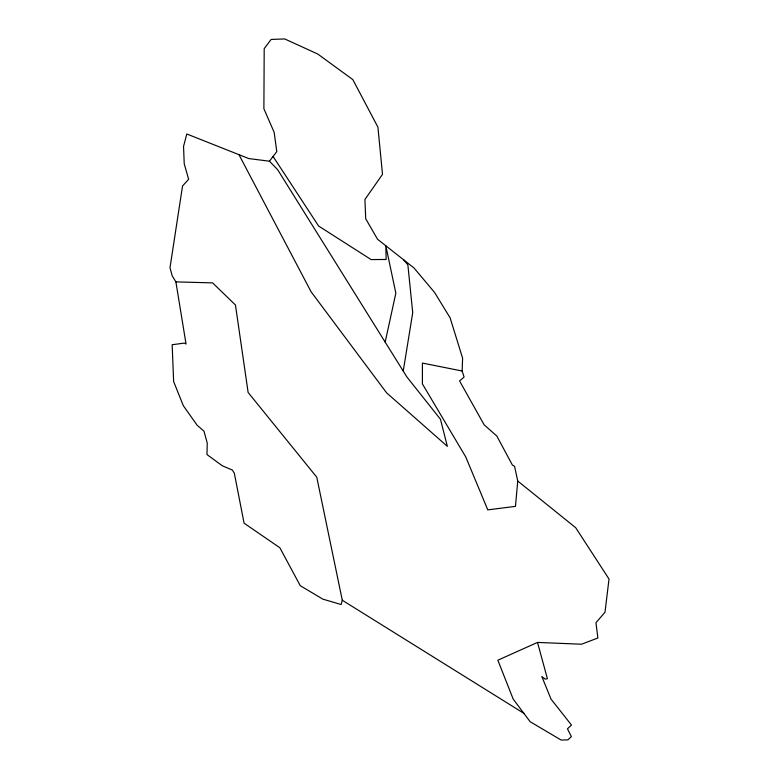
<?xml version="1.0" encoding="UTF-8"?>
<svg xmlns="http://www.w3.org/2000/svg" width="779" height="779" viewBox="0 0 779 779"><rect width="100%" height="100%" fill="white"/><g stroke="black" fill="none" stroke-linecap="round" stroke-linejoin="round"><path stroke-width="1.17" d="M462.142 371.018L422.432 363.072L422.393 383.891L465.745 456.942L487.79 509.875L515.474 506.36L517.733 481.023L514.568 466.251L512.436 465.121L496.798 435.997L484.168 424.847L459.581 380.96L464.089 377.085L462.142 371.018L462.599 358.126L450.116 317.851L434.604 292.495L414.038 268.005L377.542 239.241L365.702 218.733L364.932 199.473L382.508 174.33L377.912 127.133L352.838 79.614L317.793 54.043L284.734 38.95L271.141 39.427L264.198 48.629L263.886 108.739L274.169 132.342L276.779 151.642L269.446 161.204L248.803 158.575L186.804 133.988L183.542 146.452L184.224 163.775L188.625 179.267L182.529 186.025L169.988 267.83L172.217 275.844L175.888 281.881L186.045 344.026L184.341 343.101L172.159 344.727L173.639 381.593L183.347 405.732L197.145 425.237L203.981 431.196L207.243 443.085L206.98 454.556L222.307 465.784L232.366 470.049L234.323 473.194L244.08 523.176L279.856 547.744L300.256 585.691L322.818 599.129L341.134 604.523L342.283 600.239L316.761 477.176L248.131 392.48L235.462 305.008L212.609 282.884L175.888 281.881M403.23 371.077L412.724 312.681L407.855 264.802L403.697 259.855M385.167 342.108L395.849 293.167L385.809 245.755L386.16 259.465L371.116 259.582L318.601 226.017L273.088 156.452M537.51 642.422L497.849 660.202L513.186 699.104L530.168 721.734L561.143 740.05L567.91 739.875L571.377 736.613L567.463 728.823L571.484 725.045L551.035 699.133L541.814 676.503L545.261 679.152L547.394 678.684L537.51 642.422L581.533 644.223L597.863 638.011L595.964 622.694L604.991 612.284L609.012 579.031L575.691 527.704L517.733 481.023M342.283 600.239L523.878 713.35M269.446 161.204L277.675 169.715L406.969 377.065L440.447 419.238L447.36 446.348L386.588 392.82L311.094 291.774L238.958 154.68"/></g></svg>
